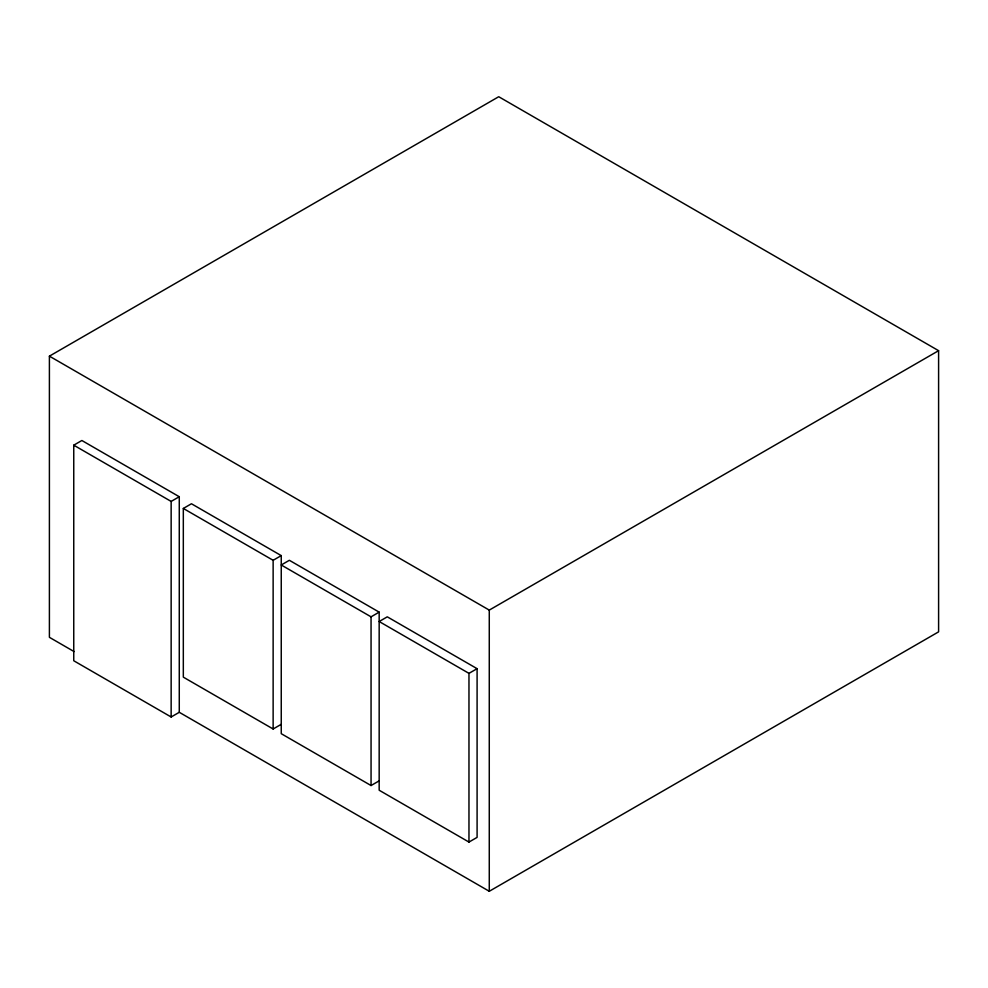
<?xml version="1.0" encoding="UTF-8"?>
<svg xmlns="http://www.w3.org/2000/svg" width="988" height="988" viewBox="0 0 988 988"><rect width="100%" height="100%" fill="white"/><g stroke="black" fill="none" stroke-linecap="round" stroke-linejoin="round"><path stroke-width="1.48" d="M74.075 651.574L49.4 637.322L49.4 356.149L498.73 96.725L938.6 350.678L938.6 631.851L489.27 891.275L179.273 712.299L171.146 716.992L73.754 660.75L73.754 445.18L81.868 440.5L179.273 496.729L179.273 712.299M73.754 445.18L171.146 501.422L179.273 496.729M281.247 724.315L273.133 728.996L183.323 677.15L183.323 508.45L191.45 503.757L281.247 555.614L281.247 733.689L371.056 785.534L379.17 780.853M183.323 508.45L273.133 560.295L281.247 555.614M379.17 612.14L289.361 560.295L281.247 564.988L371.056 616.833L379.17 612.14L379.17 790.227L468.967 842.072L477.093 837.379L477.093 668.678L387.284 616.833L379.17 621.514L468.967 673.359L477.093 668.678M49.4 356.149L489.27 610.102L938.6 350.678M489.27 610.102L489.27 891.275M468.967 673.359L468.967 842.072M371.056 616.833L371.056 785.534M273.133 560.295L273.133 728.996M171.146 501.422L171.146 716.992"/></g></svg>
